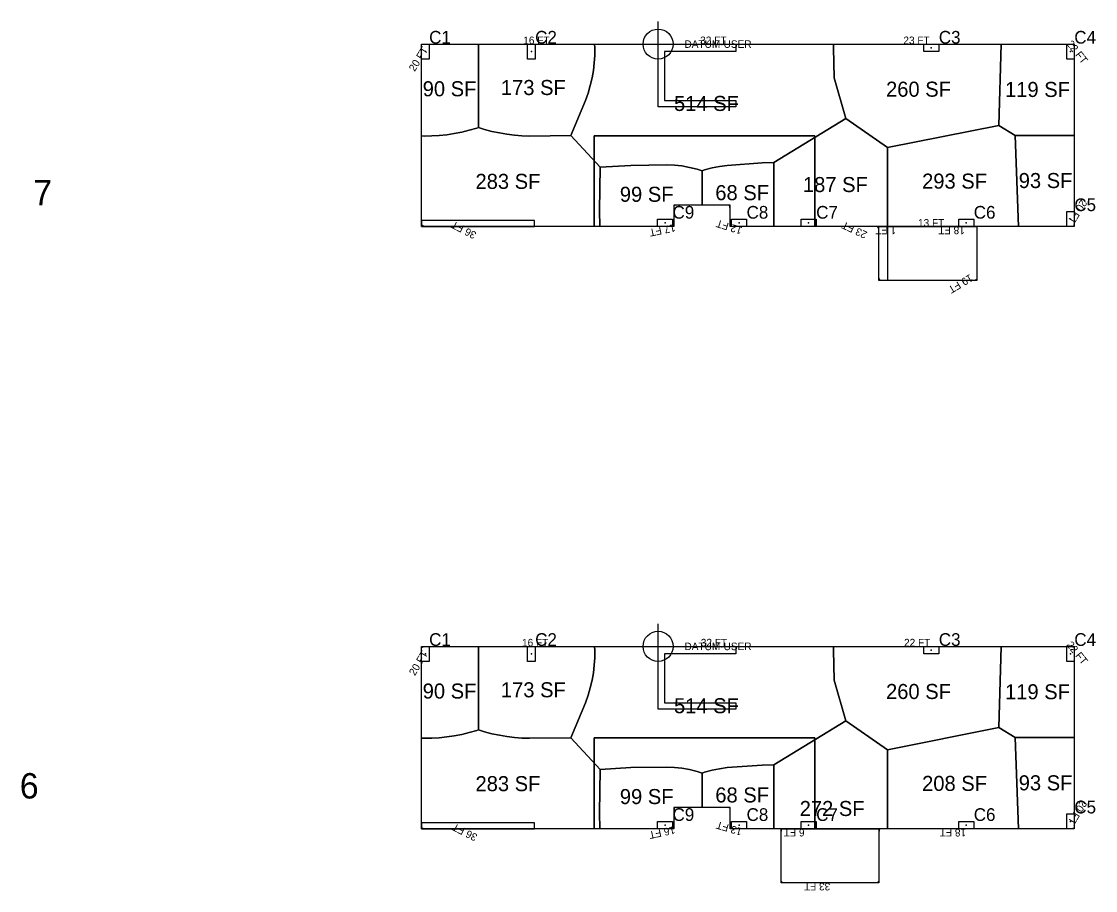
# Model space of a CAD drawing. Header units: metres. Extents: x 6 to 1763, y -17 to 8969.
# Drawn here: x 27 to 1739, y 4704 to 6089 of the extents above; entities that cross this region are included whole.
import ezdxf
from ezdxf.enums import TextEntityAlignment as Align

# ---------------------------------------------------------------- set-up
doc = ezdxf.new("R2010")
doc.units = ezdxf.units.M
for name, color, linetype in [('ADDITIONAL-LOAD', 3, 'Continuous'), ('BOUNDARY', 5, 'Continuous'), ('COL', 6, 'Continuous'), ('COL-LABEL', 2, 'Continuous'), ('FLOOR_1_AREA_LABELS', 3, 'Continuous'), ('FLOOR_1_BOUNDARY', 5, 'Continuous'), ('FLOOR_1_COLUMNS', 7, 'Continuous'), ('FLOOR_1_DATUM', 4, 'Continuous'), ('FLOOR_1_FASCADE_COLUMNS', 30, 'Continuous'), ('FLOOR_1_FASCADE_WALLS', 4, 'Continuous'), ('FLOOR_1_LARGE_TRIBUTARY', 6, 'Continuous'), ('FLOOR_1_TRIBUTARY_COL_0', 2, 'Continuous'), ('FLOOR_1_TRIBUTARY_COL_1', 2, 'Continuous'), ('FLOOR_1_TRIBUTARY_COL_2', 2, 'Continuous'), ('FLOOR_1_TRIBUTARY_COL_3', 2, 'Continuous'), ('FLOOR_1_TRIBUTARY_COL_4', 2, 'Continuous'), ('FLOOR_1_TRIBUTARY_COL_5', 2, 'Continuous'), ('FLOOR_1_TRIBUTARY_COL_6', 2, 'Continuous'), ('FLOOR_1_TRIBUTARY_COL_7', 2, 'Continuous'), ('FLOOR_1_TRIBUTARY_COL_8', 2, 'Continuous'), ('FLOOR_1_WALL_TRIBUTARY_12', 1, 'Continuous'), ('FLOOR_1_WALL_TRIBUTARY_13', 1, 'Continuous'), ('FLOOR_2_AREA_LABELS', 3, 'Continuous'), ('FLOOR_2_BOUNDARY', 5, 'Continuous'), ('FLOOR_2_COLUMNS', 7, 'Continuous'), ('FLOOR_2_DATUM', 4, 'Continuous'), ('FLOOR_2_FASCADE_COLUMNS', 30, 'Continuous'), ('FLOOR_2_FASCADE_WALLS', 4, 'Continuous'), ('FLOOR_2_LARGE_TRIBUTARY', 6, 'Continuous'), ('FLOOR_2_TRIBUTARY_COL_0', 2, 'Continuous'), ('FLOOR_2_TRIBUTARY_COL_1', 2, 'Continuous'), ('FLOOR_2_TRIBUTARY_COL_2', 2, 'Continuous'), ('FLOOR_2_TRIBUTARY_COL_3', 2, 'Continuous'), ('FLOOR_2_TRIBUTARY_COL_4', 2, 'Continuous'), ('FLOOR_2_TRIBUTARY_COL_5', 2, 'Continuous'), ('FLOOR_2_TRIBUTARY_COL_6', 2, 'Continuous'), ('FLOOR_2_TRIBUTARY_COL_7', 2, 'Continuous'), ('FLOOR_2_TRIBUTARY_COL_8', 2, 'Continuous'), ('FLOOR_2_WALL_TRIBUTARY_10', 1, 'Continuous'), ('FLOOR_2_WALL_TRIBUTARY_11', 1, 'Continuous'), ('STORY', 1, 'Continuous'), ('WALL', 4, 'Continuous')]:
    doc.layers.add(name, color=color, linetype=linetype)

msp = doc.modelspace()

# ---------------------------------------------------------------- linework, layer by layer
at = {"layer": 'ADDITIONAL-LOAD'}
for points in [[(939.8, 5906.8), (1291.8, 5906.8), (1291.8, 5761.8), (1156.8, 5761.8), (1156.8, 5795.8), (1066.9, 5795.8), (1066.9, 5761.8), (939.8, 5761.8)], [(1393.8, 5761.8), (1549.8, 5761.8), (1549.8, 5675.8), (1393.8, 5675.8)], [(939.8, 4946.8), (1291.8, 4946.8), (1291.8, 4801.8), (1156.8, 4801.8), (1156.8, 4835.8), (1066.9, 4835.8), (1066.9, 4801.8), (939.8, 4801.8)], [(1237.8, 4801.8), (1393.8, 4801.8), (1393.8, 4715.8), (1237.8, 4715.8)]]:
    msp.add_lwpolyline(points, close=True, dxfattribs=at)
at = {"layer": 'BOUNDARY'}
for points in [[(664.8, 6052.8), (1531.5, 6052.8), (1705.3, 6052.8), (1705.3, 5913.6), (1705.3, 5761.8), (1291.8, 5761.8), (1291.8, 5906.8), (939.8, 5906.8), (939.8, 5761.8), (664.8, 5761.8)], [(664.8, 5092.8), (1531.5, 5092.8), (1705.3, 5092.8), (1705.3, 4953.6), (1705.3, 4801.8), (1291.8, 4801.8), (1291.8, 4946.8), (939.8, 4946.8), (939.8, 4801.8), (664.8, 4801.8)]]:
    msp.add_lwpolyline(points, close=True, dxfattribs=at)
at = {"layer": 'COL'}
for points in [[(664.8, 6052.8), (676.8, 6052.8), (676.8, 6028.8), (664.8, 6028.8)], [(833.8, 6052.8), (845.8, 6052.8), (845.8, 6028.8), (833.8, 6028.8)], [(1465.3, 6052.8), (1489.3, 6052.8), (1489.3, 6040.8), (1465.3, 6040.8)], [(1693.3, 6052.8), (1705.3, 6052.8), (1705.3, 6028.8), (1693.3, 6028.8)], [(1040.8, 5773.8), (1064.8, 5773.8), (1064.8, 5761.8), (1040.8, 5761.8)], [(1158.8, 5773.8), (1182.8, 5773.8), (1182.8, 5761.8), (1158.8, 5761.8)], [(1269.8, 5773.8), (1293.8, 5773.8), (1293.8, 5761.8), (1269.8, 5761.8)], [(1521, 5773.8), (1545, 5773.8), (1545, 5761.8), (1521, 5761.8)], [(1693.3, 5785.8), (1705.3, 5785.8), (1705.3, 5761.8), (1693.3, 5761.8)], [(664.8, 5092.8), (676.8, 5092.8), (676.8, 5068.8), (664.8, 5068.8)], [(833.8, 5092.8), (845.8, 5092.8), (845.8, 5068.8), (833.8, 5068.8)], [(1465.3, 5092.8), (1489.3, 5092.8), (1489.3, 5080.8), (1465.3, 5080.8)], [(1693.3, 5092.8), (1705.3, 5092.8), (1705.3, 5068.8), (1693.3, 5068.8)], [(1040.8, 4813.8), (1064.8, 4813.8), (1064.8, 4801.8), (1040.8, 4801.8)], [(1158.8, 4813.8), (1182.8, 4813.8), (1182.8, 4801.8), (1158.8, 4801.8)], [(1269.8, 4813.8), (1293.8, 4813.8), (1293.8, 4801.8), (1269.8, 4801.8)], [(1521, 4813.8), (1545, 4813.8), (1545, 4801.8), (1521, 4801.8)], [(1693.3, 4825.8), (1705.3, 4825.8), (1705.3, 4801.8), (1693.3, 4801.8)]]:
    msp.add_lwpolyline(points, close=True, dxfattribs=at)
at = {"layer": 'FLOOR_1_BOUNDARY'}
for points in [[(1549.8, 5761.8), (1549.8, 5675.8), (1393.8, 5675.8), (1393.8, 5761.8), (1291.8, 5761.8), (1291.8, 5761.8), (1291.8, 5761.8), (1156.8, 5761.8), (1156.8, 5795.8), (1066.9, 5795.8), (1066.9, 5761.8), (939.8, 5761.8), (939.8, 5761.8), (664.8, 5761.8), (664.8, 6052.8), (1531.5, 6052.8), (1705.3, 6052.8), (1705.3, 5913.6), (1705.3, 5761.8), (1401.6, 5761.8), (1549.8, 5761.8)], [(939.8, 5906.8), (939.8, 5906.8), (1291.8, 5906.8), (939.8, 5906.8)]]:
    msp.add_lwpolyline(points, close=True, dxfattribs=at)
at = {"layer": 'FLOOR_1_COLUMNS'}
for p in [(1477.3, 6046.8), (670.8, 6040.8), (839.8, 6040.8), (1699.3, 6040.8), (1699.3, 5773.8), (1052.8, 5767.8), (1170.8, 5767.8), (1281.8, 5767.8), (1533, 5767.8)]:
    msp.add_point(p, dxfattribs=at)
at = {"layer": 'FLOOR_1_DATUM'}
for p, q in [((1041.8, 6016.8), (1041.8, 6088.8)), ((1005.8, 6052.8), (1077.8, 6052.8))]:
    msp.add_line(p, q, dxfattribs=at)
msp.add_circle((1041.8, 6052.8), 24, dxfattribs=at)
at = {"layer": 'FLOOR_1_FASCADE_COLUMNS'}
for points in [[(664.8, 5908.8), (664.8, 5914.8), (664.8, 5920.8), (664.8, 5926.8), (664.8, 5932.8), (664.8, 5938.8), (664.8, 5944.8), (664.8, 5950.8), (664.8, 5956.8), (664.8, 5962.8), (664.8, 5968.8), (664.8, 5974.8), (664.8, 5980.8), (664.8, 5986.8), (664.8, 5992.8), (664.8, 5998.8), (664.8, 6004.8), (664.8, 6010.8), (664.8, 6016.8), (664.8, 6022.8), (664.8, 6028.8), (664.8, 6034.8), (664.8, 6040.8), (664.8, 6046.8), (664.8, 6052.8), (670.8, 6052.8), (676.8, 6052.8), (682.8, 6052.8), (688.8, 6052.8), (694.8, 6052.8), (700.8, 6052.8), (706.8, 6052.8), (712.8, 6052.8), (718.8, 6052.8), (724.8, 6052.8), (730.8, 6052.8), (736.8, 6052.8), (742.8, 6052.8), (748.8, 6052.8), (754.8, 6052.8)], [(754.8, 6052.8), (760.8, 6052.8), (766.8, 6052.8), (772.8, 6052.8), (778.8, 6052.8), (784.8, 6052.8), (790.8, 6052.8), (796.8, 6052.8), (802.8, 6052.8), (808.8, 6052.8), (814.8, 6052.8), (820.8, 6052.8), (826.8, 6052.8), (832.8, 6052.8), (838.8, 6052.8), (844.8, 6052.8), (850.8, 6052.8), (856.8, 6052.8), (862.8, 6052.8), (868.8, 6052.8), (874.8, 6052.8), (880.8, 6052.8), (886.8, 6052.8), (892.8, 6052.8), (898.8, 6052.8), (904.8, 6052.8), (910.8, 6052.8), (916.8, 6052.8), (922.8, 6052.8), (928.8, 6052.8), (934.8, 6052.8), (940.8, 6052.8)], [(1318.8, 6052.8), (1324.8, 6052.8), (1330.8, 6052.8), (1336.8, 6052.8), (1342.8, 6052.8), (1348.8, 6052.8), (1354.8, 6052.8), (1360.8, 6052.8), (1366.8, 6052.8), (1372.8, 6052.8), (1378.8, 6052.8), (1384.8, 6052.8), (1390.8, 6052.8), (1396.8, 6052.8), (1402.8, 6052.8), (1408.8, 6052.8), (1414.8, 6052.8), (1420.8, 6052.8), (1426.8, 6052.8), (1432.8, 6052.8), (1438.8, 6052.8), (1444.8, 6052.8), (1450.8, 6052.8), (1456.8, 6052.8), (1462.8, 6052.8), (1468.8, 6052.8), (1474.8, 6052.8), (1480.8, 6052.8), (1486.8, 6052.8), (1492.8, 6052.8), (1498.8, 6052.8), (1504.8, 6052.8), (1510.8, 6052.8), (1516.8, 6052.8), (1522.8, 6052.8), (1528.8, 6052.8), (1534.8, 6052.8), (1540.8, 6052.8), (1546.8, 6052.8), (1552.8, 6052.8), (1558.8, 6052.8), (1564.8, 6052.8), (1570.8, 6052.8), (1576.8, 6052.8), (1582.8, 6052.8), (1588.8, 6052.8)], [(1588.8, 6052.8), (1594.8, 6052.8), (1600.8, 6052.8), (1606.8, 6052.8), (1612.8, 6052.8), (1618.8, 6052.8), (1624.8, 6052.8), (1630.8, 6052.8), (1636.8, 6052.8), (1642.8, 6052.8), (1648.8, 6052.8), (1654.8, 6052.8), (1660.8, 6052.8), (1666.8, 6052.8), (1672.8, 6052.8), (1678.8, 6052.8), (1684.8, 6052.8), (1690.8, 6052.8), (1696.8, 6052.8), (1702.8, 6052.8), (1705.3, 6049.3), (1705.3, 6043.3), (1705.3, 6037.3), (1705.3, 6031.3), (1705.3, 6025.3), (1705.3, 6019.3), (1705.3, 6013.3), (1705.3, 6007.3), (1705.3, 6001.3), (1705.3, 5995.3), (1705.3, 5989.3), (1705.3, 5983.3), (1705.3, 5977.3), (1705.3, 5971.3), (1705.3, 5965.3), (1705.3, 5959.3), (1705.3, 5953.3), (1705.3, 5947.3), (1705.3, 5941.3), (1705.3, 5935.3), (1705.3, 5929.3), (1705.3, 5923.3), (1705.3, 5917.3), (1705.3, 5911.3), (1705.3, 5905.3)], [(1705.3, 5905.3), (1705.3, 5899.3), (1705.3, 5893.3), (1705.3, 5887.3), (1705.3, 5881.3), (1705.3, 5875.3), (1705.3, 5869.3), (1705.3, 5863.3), (1705.3, 5857.3), (1705.3, 5851.3), (1705.3, 5845.3), (1705.3, 5839.3), (1705.3, 5833.3), (1705.3, 5827.3), (1705.3, 5821.3), (1705.3, 5815.3), (1705.3, 5809.3), (1705.3, 5803.3), (1705.3, 5797.3), (1705.3, 5791.3), (1705.3, 5785.3), (1705.3, 5779.3), (1705.3, 5773.3), (1705.3, 5767.3), (1704.8, 5761.8), (1698.8, 5761.8), (1692.8, 5761.8), (1686.8, 5761.8), (1680.8, 5761.8), (1674.8, 5761.8), (1668.8, 5761.8), (1662.8, 5761.8), (1656.8, 5761.8), (1650.8, 5761.8), (1644.8, 5761.8), (1638.8, 5761.8), (1632.8, 5761.8), (1626.8, 5761.8), (1620.8, 5761.8), (1614.8, 5761.8)], [(1113.8, 5795.8), (1107.8, 5795.8), (1101.8, 5795.8), (1095.8, 5795.8), (1089.8, 5795.8), (1083.8, 5795.8), (1077.8, 5795.8), (1071.8, 5795.8), (1066.9, 5794.8), (1066.9, 5788.8), (1066.9, 5782.8), (1066.9, 5776.8), (1066.9, 5770.8), (1066.9, 5764.8), (1063.8, 5761.8), (1057.8, 5761.8), (1051.8, 5761.8), (1045.8, 5761.8), (1039.8, 5761.8), (1033.8, 5761.8), (1027.8, 5761.8), (1021.8, 5761.8), (1015.8, 5761.8), (1009.8, 5761.8), (1003.8, 5761.8), (997.8, 5761.8), (991.8, 5761.8), (985.8, 5761.8), (979.8, 5761.8), (973.8, 5761.8), (967.8, 5761.8), (961.8, 5761.8), (955.8, 5761.8), (949.8, 5761.8)], [(1223.8, 5761.8), (1217.8, 5761.8), (1211.8, 5761.8), (1205.8, 5761.8), (1199.8, 5761.8), (1193.8, 5761.8), (1187.8, 5761.8), (1181.8, 5761.8), (1175.8, 5761.8), (1169.8, 5761.8), (1163.8, 5761.8), (1157.8, 5761.8), (1156.8, 5766.8), (1156.8, 5772.8), (1156.8, 5778.8), (1156.8, 5784.8), (1156.8, 5790.8), (1155.8, 5795.8), (1149.8, 5795.8), (1143.8, 5795.8), (1137.8, 5795.8), (1131.8, 5795.8), (1125.8, 5795.8), (1119.8, 5795.8), (1113.8, 5795.8)], [(1407.8, 5675.8), (1401.8, 5675.8), (1395.8, 5675.8), (1393.8, 5679.8), (1393.8, 5685.8), (1393.8, 5691.8), (1393.8, 5697.8), (1393.8, 5703.8), (1393.8, 5709.8), (1393.8, 5715.8), (1393.8, 5721.8), (1393.8, 5727.8), (1393.8, 5733.8), (1393.8, 5739.8), (1393.8, 5745.8), (1393.8, 5751.8), (1393.8, 5757.8), (1391.8, 5761.8), (1385.8, 5761.8), (1379.8, 5761.8), (1373.8, 5761.8), (1367.8, 5761.8), (1361.8, 5761.8), (1355.8, 5761.8), (1349.8, 5761.8), (1343.8, 5761.8), (1337.8, 5761.8), (1331.8, 5761.8), (1325.8, 5761.8), (1319.8, 5761.8), (1313.8, 5761.8), (1307.8, 5761.8), (1301.8, 5761.8), (1295.8, 5761.8), (1289.8, 5761.8), (1283.8, 5761.8), (1277.8, 5761.8), (1271.8, 5761.8), (1265.8, 5761.8), (1259.8, 5761.8), (1253.8, 5761.8), (1247.8, 5761.8), (1241.8, 5761.8), (1235.8, 5761.8), (1229.8, 5761.8), (1223.8, 5761.8)], [(1404.8, 5761.8), (1404.5, 5761.8)], [(1404.5, 5761.8), (1410.5, 5761.8), (1416.5, 5761.8), (1422.5, 5761.8), (1428.5, 5761.8), (1434.5, 5761.8), (1440.5, 5761.8), (1446.5, 5761.8), (1452.5, 5761.8), (1458.5, 5761.8), (1464.5, 5761.8), (1470.5, 5761.8), (1476.5, 5761.8), (1482.5, 5761.8), (1488.5, 5761.8), (1494.5, 5761.8), (1500.5, 5761.8), (1506.5, 5761.8), (1512.5, 5761.8), (1518.5, 5761.8), (1524.5, 5761.8), (1530.5, 5761.8), (1536.5, 5761.8), (1542.5, 5761.8), (1548.5, 5761.8), (1549.8, 5761.8)], [(1614.8, 5761.8), (1608.8, 5761.8), (1602.8, 5761.8), (1596.8, 5761.8), (1590.8, 5761.8), (1584.8, 5761.8), (1578.8, 5761.8), (1572.8, 5761.8), (1566.8, 5761.8), (1560.8, 5761.8), (1554.8, 5761.8), (1548.8, 5761.8), (1542.8, 5761.8), (1536.8, 5761.8), (1530.8, 5761.8), (1524.8, 5761.8), (1518.8, 5761.8), (1512.8, 5761.8), (1506.8, 5761.8), (1500.8, 5761.8), (1494.8, 5761.8), (1488.8, 5761.8), (1482.8, 5761.8), (1476.8, 5761.8), (1470.8, 5761.8), (1464.8, 5761.8), (1458.8, 5761.8), (1452.8, 5761.8), (1446.8, 5761.8), (1440.8, 5761.8), (1434.8, 5761.8), (1428.8, 5761.8), (1422.8, 5761.8), (1416.8, 5761.8), (1410.8, 5761.8), (1404.8, 5761.8)], [(1549.8, 5761.8), (1549.8, 5755.8), (1549.8, 5749.8), (1549.8, 5743.8), (1549.8, 5737.8), (1549.8, 5731.8), (1549.8, 5725.8), (1549.8, 5719.8), (1549.8, 5713.8), (1549.8, 5707.8), (1549.8, 5701.8), (1549.8, 5695.8), (1549.8, 5689.8), (1549.8, 5683.8), (1549.8, 5677.8), (1545.8, 5675.8), (1539.8, 5675.8), (1533.8, 5675.8), (1527.8, 5675.8), (1521.8, 5675.8), (1515.8, 5675.8), (1509.8, 5675.8), (1503.8, 5675.8), (1497.8, 5675.8), (1491.8, 5675.8), (1485.8, 5675.8), (1479.8, 5675.8), (1473.8, 5675.8), (1467.8, 5675.8), (1461.8, 5675.8), (1455.8, 5675.8), (1449.8, 5675.8), (1443.8, 5675.8), (1437.8, 5675.8), (1431.8, 5675.8), (1425.8, 5675.8), (1419.8, 5675.8), (1413.8, 5675.8), (1407.8, 5675.8)]]:
    msp.add_lwpolyline(points, dxfattribs=at)
at = {"layer": 'FLOOR_1_FASCADE_WALLS'}
for points in [[(940.8, 6052.8), (946.8, 6052.8), (952.8, 6052.8), (958.8, 6052.8), (964.8, 6052.8), (970.8, 6052.8), (976.8, 6052.8), (982.8, 6052.8), (988.8, 6052.8), (994.8, 6052.8), (1000.8, 6052.8), (1006.8, 6052.8), (1012.8, 6052.8), (1018.8, 6052.8), (1024.8, 6052.8), (1030.8, 6052.8), (1036.8, 6052.8), (1042.8, 6052.8), (1048.8, 6052.8), (1054.8, 6052.8), (1060.8, 6052.8), (1066.8, 6052.8), (1072.8, 6052.8), (1078.8, 6052.8), (1084.8, 6052.8), (1090.8, 6052.8), (1096.8, 6052.8), (1102.8, 6052.8), (1108.8, 6052.8), (1114.8, 6052.8), (1120.8, 6052.8), (1126.8, 6052.8), (1132.8, 6052.8), (1138.8, 6052.8), (1144.8, 6052.8), (1150.8, 6052.8), (1156.8, 6052.8), (1162.8, 6052.8), (1168.8, 6052.8), (1174.8, 6052.8), (1180.8, 6052.8), (1186.8, 6052.8), (1192.8, 6052.8), (1198.8, 6052.8), (1204.8, 6052.8), (1210.8, 6052.8), (1216.8, 6052.8), (1222.8, 6052.8), (1228.8, 6052.8), (1234.8, 6052.8), (1240.8, 6052.8), (1246.8, 6052.8), (1252.8, 6052.8), (1258.8, 6052.8), (1264.8, 6052.8), (1270.8, 6052.8), (1276.8, 6052.8), (1282.8, 6052.8), (1288.8, 6052.8), (1294.8, 6052.8), (1300.8, 6052.8), (1306.8, 6052.8), (1312.8, 6052.8), (1318.8, 6052.8)], [(949.8, 5761.8), (943.8, 5761.8), (937.8, 5761.8), (931.8, 5761.8), (925.8, 5761.8), (919.8, 5761.8), (913.8, 5761.8), (907.8, 5761.8), (901.8, 5761.8), (895.8, 5761.8), (889.8, 5761.8), (883.8, 5761.8), (877.8, 5761.8), (871.8, 5761.8), (865.8, 5761.8), (859.8, 5761.8), (853.8, 5761.8), (847.8, 5761.8), (841.8, 5761.8), (835.8, 5761.8), (829.8, 5761.8), (823.8, 5761.8), (817.8, 5761.8), (811.8, 5761.8), (805.8, 5761.8), (799.8, 5761.8), (793.8, 5761.8), (787.8, 5761.8), (781.8, 5761.8), (775.8, 5761.8), (769.8, 5761.8), (763.8, 5761.8), (757.8, 5761.8), (751.8, 5761.8), (745.8, 5761.8), (739.8, 5761.8), (733.8, 5761.8), (727.8, 5761.8), (721.8, 5761.8), (715.8, 5761.8), (709.8, 5761.8), (703.8, 5761.8), (697.8, 5761.8), (691.8, 5761.8), (685.8, 5761.8), (679.8, 5761.8), (673.8, 5761.8), (667.8, 5761.8), (664.8, 5764.8), (664.8, 5770.8), (664.8, 5776.8), (664.8, 5782.8), (664.8, 5788.8), (664.8, 5794.8), (664.8, 5800.8), (664.8, 5806.8), (664.8, 5812.8), (664.8, 5818.8), (664.8, 5824.8), (664.8, 5830.8), (664.8, 5836.8), (664.8, 5842.8), (664.8, 5848.8), (664.8, 5854.8), (664.8, 5860.8), (664.8, 5866.8), (664.8, 5872.8), (664.8, 5878.8), (664.8, 5884.8), (664.8, 5890.8), (664.8, 5896.8), (664.8, 5902.8), (664.8, 5908.8)]]:
    msp.add_lwpolyline(points, dxfattribs=at)
at = {"layer": 'FLOOR_1_LARGE_TRIBUTARY'}
for points in [[(755.3, 5919.6), (752.8, 5918.8), (740.8, 5915.4), (728.8, 5912.5), (716.8, 5910.2), (704.8, 5908.4), (692.8, 5907.2), (680.8, 5906.5), (669.8, 5906.3), (664.8, 5906.4), (664.8, 6052.8), (755.3, 6052.8), (755.3, 5919.6)], [(940.8, 6046.8), (940.8, 6034.8), (940.1, 6022.8), (938.6, 6010.8), (936.5, 5998.8), (933.7, 5986.8), (930.1, 5974.8), (925.8, 5962.8), (902.6, 5907), (836.8, 5906.3), (824.8, 5906.7), (812.8, 5907.6), (800.8, 5909.1), (788.8, 5911.1), (776.8, 5913.6), (764.8, 5916.7), (755.3, 5919.6), (755.3, 6052.8), (940.4, 6052.8), (940.8, 6046.8)], [(998.1, 5859.5), (949.4, 5856.6), (902.6, 5907), (925.8, 5962.8), (930.1, 5974.8), (933.7, 5986.8), (936.5, 5998.8), (938.6, 6010.8), (940.1, 6022.8), (940.8, 6034.8), (940.8, 6046.8), (940.4, 6052.8), (1047.8, 6052.8), (1059.8, 6052.8), (1071.8, 6052.8), (1083.8, 6052.8), (1095.8, 6052.8), (1107.8, 6052.8), (1119.8, 6052.8), (1131.8, 6052.8), (1143.8, 6052.8), (1155.8, 6052.8), (1163.8, 6052.8), (1321.6, 6052.8), (1321.5, 6046.8), (1322.4, 5998.8), (1341, 5934.3), (1226.3, 5863.9), (1207.5, 5863.4), (1151.8, 5859.5), (1139.8, 5857.8), (1127.8, 5855.4), (1115.8, 5852.3), (1111.8, 5850.9), (1103.8, 5853.4), (1091.8, 5856.3), (1079.8, 5858.5), (1067.8, 5859.8), (1055.8, 5860.4), (998.1, 5859.5)], [(1585, 5923.3), (1407.4, 5887.8), (1341, 5934.3), (1322.4, 5998.8), (1321.5, 6046.8), (1321.6, 6052.8), (1531.5, 6052.8), (1588.5, 6052.8), (1585, 5923.3)], [(1611.2, 5907.3), (1585, 5923.3), (1588.5, 6052.8), (1705.3, 6052.8), (1705.3, 5913.6), (1705.3, 5907.3), (1611.2, 5907.3)], [(1226.3, 5863.9), (1341, 5934.3), (1407.4, 5887.8), (1407.4, 5761.8), (1401.6, 5761.8), (1407.4, 5761.8), (1407.4, 5675.8), (1393.8, 5675.8), (1393.8, 5761.8), (1291.8, 5761.8), (1291.8, 5761.8), (1291.8, 5761.8), (1226.3, 5761.8), (1226.3, 5863.9)], [(664.8, 5906.4), (669.8, 5906.3), (680.8, 5906.5), (692.8, 5907.2), (704.8, 5908.4), (716.8, 5910.2), (728.8, 5912.5), (740.8, 5915.4), (752.8, 5918.8), (755.3, 5919.6), (764.8, 5916.7), (776.8, 5913.6), (788.8, 5911.1), (800.8, 5909.1), (812.8, 5907.6), (824.8, 5906.7), (836.8, 5906.3), (902.6, 5907), (949.4, 5856.6), (948.1, 5787.7), (948.9, 5761.8), (939.8, 5761.8), (939.8, 5761.8), (838.8, 5761.8), (826.8, 5761.8), (814.8, 5761.8), (802.8, 5761.8), (790.8, 5761.8), (778.8, 5761.8), (766.8, 5761.8), (754.8, 5761.8), (742.8, 5761.8), (730.8, 5761.8), (718.8, 5761.8), (706.8, 5761.8), (694.8, 5761.8), (682.8, 5761.8), (670.8, 5761.8), (664.8, 5761.8), (664.8, 5766.8), (664.8, 5906.4)], [(1407.4, 5887.8), (1585, 5923.3), (1611.2, 5907.3), (1616.4, 5761.8), (1407.4, 5761.8), (1407.4, 5887.8)], [(1611.2, 5907.3), (1705.3, 5907.3), (1705.3, 5761.8), (1616.4, 5761.8), (1611.2, 5907.3)], [(948.1, 5787.7), (949.4, 5856.6), (998.1, 5859.5), (1055.8, 5860.4), (1067.8, 5859.8), (1079.8, 5858.5), (1091.8, 5856.3), (1103.8, 5853.4), (1111.8, 5850.9), (1111.8, 5795.8), (1066.9, 5795.8), (1066.9, 5761.8), (948.9, 5761.8), (948.1, 5787.7)], [(1111.8, 5850.9), (1115.8, 5852.3), (1127.8, 5855.4), (1139.8, 5857.8), (1151.8, 5859.5), (1207.5, 5863.4), (1226.3, 5863.9), (1226.3, 5761.8), (1156.8, 5761.8), (1156.8, 5795.8), (1111.8, 5795.8), (1111.8, 5850.9)]]:
    msp.add_lwpolyline(points, close=True, dxfattribs=at)
at = {"layer": 'FLOOR_1_TRIBUTARY_COL_0'}
msp.add_lwpolyline([(755.3, 5919.6), (752.8, 5918.8), (740.8, 5915.4), (728.8, 5912.5), (716.8, 5910.2), (704.8, 5908.4), (692.8, 5907.2), (680.8, 5906.5), (669.8, 5906.3), (664.8, 5906.4), (664.8, 6052.8), (755.3, 6052.8), (755.3, 5919.6)], close=True, dxfattribs=at)
at = {"layer": 'FLOOR_1_TRIBUTARY_COL_1'}
msp.add_lwpolyline([(940.8, 6046.8), (940.8, 6034.8), (940.1, 6022.8), (938.6, 6010.8), (936.5, 5998.8), (933.7, 5986.8), (930.1, 5974.8), (925.8, 5962.8), (902.6, 5907), (836.8, 5906.3), (824.8, 5906.7), (812.8, 5907.6), (800.8, 5909.1), (788.8, 5911.1), (776.8, 5913.6), (764.8, 5916.7), (755.3, 5919.6), (755.3, 6052.8), (940.4, 6052.8), (940.8, 6046.8)], close=True, dxfattribs=at)
at = {"layer": 'FLOOR_1_TRIBUTARY_COL_2'}
msp.add_lwpolyline([(948.1, 5787.7), (949.4, 5856.6), (998.1, 5859.5), (1055.8, 5860.4), (1067.8, 5859.8), (1079.8, 5858.5), (1091.8, 5856.3), (1103.8, 5853.4), (1111.8, 5850.9), (1111.8, 5795.8), (1066.9, 5795.8), (1066.9, 5761.8), (948.9, 5761.8), (948.1, 5787.7)], close=True, dxfattribs=at)
at = {"layer": 'FLOOR_1_TRIBUTARY_COL_3'}
msp.add_lwpolyline([(1111.8, 5850.9), (1115.8, 5852.3), (1127.8, 5855.4), (1139.8, 5857.8), (1151.8, 5859.5), (1207.5, 5863.4), (1226.3, 5863.9), (1226.3, 5761.8), (1156.8, 5761.8), (1156.8, 5795.8), (1111.8, 5795.8), (1111.8, 5850.9)], close=True, dxfattribs=at)
at = {"layer": 'FLOOR_1_TRIBUTARY_COL_4'}
msp.add_lwpolyline([(1226.3, 5863.9), (1341, 5934.3), (1407.4, 5887.8), (1407.4, 5761.8), (1401.6, 5761.8), (1407.4, 5761.8), (1407.4, 5675.8), (1393.8, 5675.8), (1393.8, 5761.8), (1291.8, 5761.8), (1291.8, 5761.8), (1291.8, 5761.8), (1226.3, 5761.8), (1226.3, 5863.9)], close=True, dxfattribs=at)
at = {"layer": 'FLOOR_1_TRIBUTARY_COL_5'}
msp.add_lwpolyline([(1407.4, 5887.8), (1585, 5923.3), (1611.2, 5907.3), (1616.4, 5761.8), (1407.4, 5761.8), (1407.4, 5887.8)], close=True, dxfattribs=at)
at = {"layer": 'FLOOR_1_TRIBUTARY_COL_6'}
msp.add_lwpolyline([(1611.2, 5907.3), (1705.3, 5907.3), (1705.3, 5761.8), (1616.4, 5761.8), (1611.2, 5907.3)], close=True, dxfattribs=at)
at = {"layer": 'FLOOR_1_TRIBUTARY_COL_7'}
msp.add_lwpolyline([(1585, 5923.3), (1407.4, 5887.8), (1341, 5934.3), (1322.4, 5998.8), (1321.5, 6046.8), (1321.6, 6052.8), (1531.5, 6052.8), (1588.5, 6052.8), (1585, 5923.3)], close=True, dxfattribs=at)
at = {"layer": 'FLOOR_1_TRIBUTARY_COL_8'}
msp.add_lwpolyline([(1611.2, 5907.3), (1585, 5923.3), (1588.5, 6052.8), (1705.3, 6052.8), (1705.3, 5913.6), (1705.3, 5907.3), (1611.2, 5907.3)], close=True, dxfattribs=at)
at = {"layer": 'FLOOR_1_WALL_TRIBUTARY_12'}
msp.add_lwpolyline([(998.1, 5859.5), (949.4, 5856.6), (902.6, 5907), (925.8, 5962.8), (930.1, 5974.8), (933.7, 5986.8), (936.5, 5998.8), (938.6, 6010.8), (940.1, 6022.8), (940.8, 6034.8), (940.8, 6046.8), (940.4, 6052.8), (1047.8, 6052.8), (1059.8, 6052.8), (1071.8, 6052.8), (1083.8, 6052.8), (1095.8, 6052.8), (1107.8, 6052.8), (1119.8, 6052.8), (1131.8, 6052.8), (1143.8, 6052.8), (1155.8, 6052.8), (1163.8, 6052.8), (1321.6, 6052.8), (1321.5, 6046.8), (1322.4, 5998.8), (1341, 5934.3), (1226.3, 5863.9), (1207.5, 5863.4), (1151.8, 5859.5), (1139.8, 5857.8), (1127.8, 5855.4), (1115.8, 5852.3), (1111.8, 5850.9), (1103.8, 5853.4), (1091.8, 5856.3), (1079.8, 5858.5), (1067.8, 5859.8), (1055.8, 5860.4), (998.1, 5859.5)], close=True, dxfattribs=at)
at = {"layer": 'FLOOR_1_WALL_TRIBUTARY_13'}
msp.add_lwpolyline([(664.8, 5906.4), (669.8, 5906.3), (680.8, 5906.5), (692.8, 5907.2), (704.8, 5908.4), (716.8, 5910.2), (728.8, 5912.5), (740.8, 5915.4), (752.8, 5918.8), (755.3, 5919.6), (764.8, 5916.7), (776.8, 5913.6), (788.8, 5911.1), (800.8, 5909.1), (812.8, 5907.6), (824.8, 5906.7), (836.8, 5906.3), (902.6, 5907), (949.4, 5856.6), (948.1, 5787.7), (948.9, 5761.8), (939.8, 5761.8), (939.8, 5761.8), (838.8, 5761.8), (826.8, 5761.8), (814.8, 5761.8), (802.8, 5761.8), (790.8, 5761.8), (778.8, 5761.8), (766.8, 5761.8), (754.8, 5761.8), (742.8, 5761.8), (730.8, 5761.8), (718.8, 5761.8), (706.8, 5761.8), (694.8, 5761.8), (682.8, 5761.8), (670.8, 5761.8), (664.8, 5761.8), (664.8, 5766.8), (664.8, 5906.4)], close=True, dxfattribs=at)
at = {"layer": 'FLOOR_2_BOUNDARY'}
for points in [[(1291.8, 4801.8), (1291.8, 4801.8), (1291.8, 4801.8), (1156.8, 4801.8), (1156.8, 4835.8), (1066.9, 4835.8), (1066.9, 4801.8), (939.8, 4801.8), (939.8, 4801.8), (664.8, 4801.8), (664.8, 5092.8), (1531.5, 5092.8), (1705.3, 5092.8), (1705.3, 4953.6), (1705.3, 4801.8), (1393.8, 4801.8), (1393.8, 4715.8), (1237.8, 4715.8), (1237.8, 4801.8), (1291.8, 4801.8)], [(939.8, 4946.8), (939.8, 4946.8), (1291.8, 4946.8), (939.8, 4946.8)]]:
    msp.add_lwpolyline(points, close=True, dxfattribs=at)
at = {"layer": 'FLOOR_2_COLUMNS'}
for p in [(1477.3, 5086.8), (670.8, 5080.8), (839.8, 5080.8), (1699.3, 5080.8), (1699.3, 4813.8), (1052.8, 4807.8), (1170.8, 4807.8), (1281.8, 4807.8), (1533, 4807.8)]:
    msp.add_point(p, dxfattribs=at)
at = {"layer": 'FLOOR_2_DATUM'}
for p, q in [((1041.8, 5056.8), (1041.8, 5128.8)), ((1005.8, 5092.8), (1077.8, 5092.8))]:
    msp.add_line(p, q, dxfattribs=at)
msp.add_circle((1041.8, 5092.8), 24, dxfattribs=at)
at = {"layer": 'FLOOR_2_FASCADE_COLUMNS'}
for points in [[(664.8, 4946.8), (664.8, 4952.8), (664.8, 4958.8), (664.8, 4964.8), (664.8, 4970.8), (664.8, 4976.8), (664.8, 4982.8), (664.8, 4988.8), (664.8, 4994.8), (664.8, 5000.8), (664.8, 5006.8), (664.8, 5012.8), (664.8, 5018.8), (664.8, 5024.8), (664.8, 5030.8), (664.8, 5036.8), (664.8, 5042.8), (664.8, 5048.8), (664.8, 5054.8), (664.8, 5060.8), (664.8, 5066.8), (664.8, 5072.8), (664.8, 5078.8), (664.8, 5084.8), (664.8, 5090.8), (668.8, 5092.8), (674.8, 5092.8), (680.8, 5092.8), (686.8, 5092.8), (692.8, 5092.8), (698.8, 5092.8), (704.8, 5092.8), (710.8, 5092.8), (716.8, 5092.8), (722.8, 5092.8), (728.8, 5092.8), (734.8, 5092.8), (740.8, 5092.8), (746.8, 5092.8), (752.8, 5092.8)], [(752.8, 5092.8), (758.8, 5092.8), (764.8, 5092.8), (770.8, 5092.8), (776.8, 5092.8), (782.8, 5092.8), (788.8, 5092.8), (794.8, 5092.8), (800.8, 5092.8), (806.8, 5092.8), (812.8, 5092.8), (818.8, 5092.8), (824.8, 5092.8), (830.8, 5092.8), (836.8, 5092.8), (842.8, 5092.8), (848.8, 5092.8), (854.8, 5092.8), (860.8, 5092.8), (866.8, 5092.8), (872.8, 5092.8), (878.8, 5092.8), (884.8, 5092.8), (890.8, 5092.8), (896.8, 5092.8), (902.8, 5092.8), (908.8, 5092.8), (914.8, 5092.8), (920.8, 5092.8), (926.8, 5092.8), (932.8, 5092.8), (938.8, 5092.8)], [(1322.8, 5092.8), (1328.8, 5092.8), (1334.8, 5092.8), (1340.8, 5092.8), (1346.8, 5092.8), (1352.8, 5092.8), (1358.8, 5092.8), (1364.8, 5092.8), (1370.8, 5092.8), (1376.8, 5092.8), (1382.8, 5092.8), (1388.8, 5092.8), (1394.8, 5092.8), (1400.8, 5092.8), (1406.8, 5092.8), (1412.8, 5092.8), (1418.8, 5092.8), (1424.8, 5092.8), (1430.8, 5092.8), (1436.8, 5092.8), (1442.8, 5092.8), (1448.8, 5092.8), (1454.8, 5092.8), (1460.8, 5092.8), (1466.8, 5092.8), (1472.8, 5092.8), (1478.8, 5092.8), (1484.8, 5092.8), (1490.8, 5092.8), (1496.8, 5092.8), (1502.8, 5092.8), (1508.8, 5092.8), (1514.8, 5092.8), (1520.8, 5092.8), (1526.8, 5092.8), (1532.8, 5092.8), (1538.8, 5092.8), (1544.8, 5092.8), (1550.8, 5092.8), (1556.8, 5092.8), (1562.8, 5092.8), (1568.8, 5092.8), (1574.8, 5092.8), (1580.8, 5092.8), (1586.8, 5092.8)], [(1586.8, 5092.8), (1592.8, 5092.8), (1598.8, 5092.8), (1604.8, 5092.8), (1610.8, 5092.8), (1616.8, 5092.8), (1622.8, 5092.8), (1628.8, 5092.8), (1634.8, 5092.8), (1640.8, 5092.8), (1646.8, 5092.8), (1652.8, 5092.8), (1658.8, 5092.8), (1664.8, 5092.8), (1670.8, 5092.8), (1676.8, 5092.8), (1682.8, 5092.8), (1688.8, 5092.8), (1694.8, 5092.8), (1700.8, 5092.8), (1705.3, 5091.3), (1705.3, 5085.3), (1705.3, 5079.3), (1705.3, 5073.3), (1705.3, 5067.3), (1705.3, 5061.3), (1705.3, 5055.3), (1705.3, 5049.3), (1705.3, 5043.3), (1705.3, 5037.3), (1705.3, 5031.3), (1705.3, 5025.3), (1705.3, 5019.3), (1705.3, 5013.3), (1705.3, 5007.3), (1705.3, 5001.3), (1705.3, 4995.3), (1705.3, 4989.3), (1705.3, 4983.3), (1705.3, 4977.3), (1705.3, 4971.3), (1705.3, 4965.3), (1705.3, 4959.3), (1705.3, 4953.3), (1705.3, 4947.3)], [(1705.3, 4947.3), (1705.3, 4941.3), (1705.3, 4935.3), (1705.3, 4929.3), (1705.3, 4923.3), (1705.3, 4917.3), (1705.3, 4911.3), (1705.3, 4905.3), (1705.3, 4899.3), (1705.3, 4893.3), (1705.3, 4887.3), (1705.3, 4881.3), (1705.3, 4875.3), (1705.3, 4869.3), (1705.3, 4863.3), (1705.3, 4857.3), (1705.3, 4851.3), (1705.3, 4845.3), (1705.3, 4839.3), (1705.3, 4833.3), (1705.3, 4827.3), (1705.3, 4821.3), (1705.3, 4815.3), (1705.3, 4809.3), (1705.3, 4803.3), (1700.8, 4801.8), (1694.8, 4801.8), (1688.8, 4801.8), (1682.8, 4801.8), (1676.8, 4801.8), (1670.8, 4801.8), (1664.8, 4801.8), (1658.8, 4801.8), (1652.8, 4801.8), (1646.8, 4801.8), (1640.8, 4801.8), (1634.8, 4801.8), (1628.8, 4801.8), (1622.8, 4801.8), (1616.8, 4801.8)], [(1109.8, 4835.8), (1103.8, 4835.8), (1097.8, 4835.8), (1091.8, 4835.8), (1085.8, 4835.8), (1079.8, 4835.8), (1073.8, 4835.8), (1067.8, 4835.8), (1066.9, 4830.8), (1066.9, 4824.8), (1066.9, 4818.8), (1066.9, 4812.8), (1066.9, 4806.8), (1065.8, 4801.8), (1059.8, 4801.8), (1053.8, 4801.8), (1047.8, 4801.8), (1041.8, 4801.8), (1035.8, 4801.8), (1029.8, 4801.8), (1023.8, 4801.8), (1017.8, 4801.8), (1011.8, 4801.8), (1005.8, 4801.8), (999.8, 4801.8), (993.8, 4801.8), (987.8, 4801.8), (981.8, 4801.8), (975.8, 4801.8), (969.8, 4801.8), (963.8, 4801.8), (957.8, 4801.8), (951.8, 4801.8)], [(1225.8, 4801.8), (1219.8, 4801.8), (1213.8, 4801.8), (1207.8, 4801.8), (1201.8, 4801.8), (1195.8, 4801.8), (1189.8, 4801.8), (1183.8, 4801.8), (1177.8, 4801.8), (1171.8, 4801.8), (1165.8, 4801.8), (1159.8, 4801.8), (1156.8, 4804.8), (1156.8, 4810.8), (1156.8, 4816.8), (1156.8, 4822.8), (1156.8, 4828.8), (1156.8, 4834.8), (1151.8, 4835.8), (1145.8, 4835.8), (1139.8, 4835.8), (1133.8, 4835.8), (1127.8, 4835.8), (1121.8, 4835.8), (1115.8, 4835.8), (1109.8, 4835.8)], [(1291.8, 4801.8), (1285.8, 4801.8), (1279.8, 4801.8), (1273.8, 4801.8), (1267.8, 4801.8), (1261.8, 4801.8), (1255.8, 4801.8), (1249.8, 4801.8), (1243.8, 4801.8), (1237.8, 4801.8), (1231.8, 4801.8), (1225.8, 4801.8)], [(1406.8, 4801.8), (1400.8, 4801.8), (1394.8, 4801.8), (1393.8, 4796.8), (1393.8, 4790.8), (1393.8, 4784.8), (1393.8, 4778.8), (1393.8, 4772.8), (1393.8, 4766.8), (1393.8, 4760.8), (1393.8, 4754.8), (1393.8, 4748.8), (1393.8, 4742.8), (1393.8, 4736.8), (1393.8, 4730.8), (1393.8, 4724.8), (1393.8, 4718.8), (1390.8, 4715.8), (1384.8, 4715.8), (1378.8, 4715.8), (1372.8, 4715.8), (1366.8, 4715.8), (1360.8, 4715.8), (1354.8, 4715.8), (1348.8, 4715.8), (1342.8, 4715.8), (1336.8, 4715.8), (1330.8, 4715.8), (1324.8, 4715.8), (1318.8, 4715.8), (1312.8, 4715.8), (1306.8, 4715.8), (1300.8, 4715.8), (1294.8, 4715.8), (1288.8, 4715.8), (1282.8, 4715.8), (1276.8, 4715.8), (1270.8, 4715.8), (1264.8, 4715.8), (1258.8, 4715.8), (1252.8, 4715.8), (1246.8, 4715.8), (1240.8, 4715.8), (1237.8, 4718.8), (1237.8, 4724.8), (1237.8, 4730.8), (1237.8, 4736.8), (1237.8, 4742.8), (1237.8, 4748.8), (1237.8, 4754.8), (1237.8, 4760.8), (1237.8, 4766.8), (1237.8, 4772.8), (1237.8, 4778.8), (1237.8, 4784.8), (1237.8, 4790.8), (1237.8, 4796.8), (1238.8, 4801.8), (1244.8, 4801.8), (1250.8, 4801.8), (1256.8, 4801.8), (1262.8, 4801.8), (1268.8, 4801.8), (1274.8, 4801.8), (1280.8, 4801.8), (1286.8, 4801.8), (1291.8, 4801.8)], [(1616.8, 4801.8), (1610.8, 4801.8), (1604.8, 4801.8), (1598.8, 4801.8), (1592.8, 4801.8), (1586.8, 4801.8), (1580.8, 4801.8), (1574.8, 4801.8), (1568.8, 4801.8), (1562.8, 4801.8), (1556.8, 4801.8), (1550.8, 4801.8), (1544.8, 4801.8), (1538.8, 4801.8), (1532.8, 4801.8), (1526.8, 4801.8), (1520.8, 4801.8), (1514.8, 4801.8), (1508.8, 4801.8), (1502.8, 4801.8), (1496.8, 4801.8), (1490.8, 4801.8), (1484.8, 4801.8), (1478.8, 4801.8), (1472.8, 4801.8), (1466.8, 4801.8), (1460.8, 4801.8), (1454.8, 4801.8), (1448.8, 4801.8), (1442.8, 4801.8), (1436.8, 4801.8), (1430.8, 4801.8), (1424.8, 4801.8), (1418.8, 4801.8), (1412.8, 4801.8), (1406.8, 4801.8)]]:
    msp.add_lwpolyline(points, dxfattribs=at)
at = {"layer": 'FLOOR_2_FASCADE_WALLS'}
for points in [[(938.8, 5092.8), (944.8, 5092.8), (950.8, 5092.8), (956.8, 5092.8), (962.8, 5092.8), (968.8, 5092.8), (974.8, 5092.8), (980.8, 5092.8), (986.8, 5092.8), (992.8, 5092.8), (998.8, 5092.8), (1004.8, 5092.8), (1010.8, 5092.8), (1016.8, 5092.8), (1022.8, 5092.8), (1028.8, 5092.8), (1034.8, 5092.8), (1040.8, 5092.8), (1046.8, 5092.8), (1052.8, 5092.8), (1058.8, 5092.8), (1064.8, 5092.8), (1070.8, 5092.8), (1076.8, 5092.8), (1082.8, 5092.8), (1088.8, 5092.8), (1094.8, 5092.8), (1100.8, 5092.8), (1106.8, 5092.8), (1112.8, 5092.8), (1118.8, 5092.8), (1124.8, 5092.8), (1130.8, 5092.8), (1136.8, 5092.8), (1142.8, 5092.8), (1148.8, 5092.8), (1154.8, 5092.8), (1160.8, 5092.8), (1166.8, 5092.8), (1172.8, 5092.8), (1178.8, 5092.8), (1184.8, 5092.8), (1190.8, 5092.8), (1196.8, 5092.8), (1202.8, 5092.8), (1208.8, 5092.8), (1214.8, 5092.8), (1220.8, 5092.8), (1226.8, 5092.8), (1232.8, 5092.8), (1238.8, 5092.8), (1244.8, 5092.8), (1250.8, 5092.8), (1256.8, 5092.8), (1262.8, 5092.8), (1268.8, 5092.8), (1274.8, 5092.8), (1280.8, 5092.8), (1286.8, 5092.8), (1292.8, 5092.8), (1298.8, 5092.8), (1304.8, 5092.8), (1310.8, 5092.8), (1316.8, 5092.8), (1322.8, 5092.8)], [(951.8, 4801.8), (945.8, 4801.8), (939.8, 4801.8), (933.8, 4801.8), (927.8, 4801.8), (921.8, 4801.8), (915.8, 4801.8), (909.8, 4801.8), (903.8, 4801.8), (897.8, 4801.8), (891.8, 4801.8), (885.8, 4801.8), (879.8, 4801.8), (873.8, 4801.8), (867.8, 4801.8), (861.8, 4801.8), (855.8, 4801.8), (849.8, 4801.8), (843.8, 4801.8), (837.8, 4801.8), (831.8, 4801.8), (825.8, 4801.8), (819.8, 4801.8), (813.8, 4801.8), (807.8, 4801.8), (801.8, 4801.8), (795.8, 4801.8), (789.8, 4801.8), (783.8, 4801.8), (777.8, 4801.8), (771.8, 4801.8), (765.8, 4801.8), (759.8, 4801.8), (753.8, 4801.8), (747.8, 4801.8), (741.8, 4801.8), (735.8, 4801.8), (729.8, 4801.8), (723.8, 4801.8), (717.8, 4801.8), (711.8, 4801.8), (705.8, 4801.8), (699.8, 4801.8), (693.8, 4801.8), (687.8, 4801.8), (681.8, 4801.8), (675.8, 4801.8), (669.8, 4801.8), (664.8, 4802.8), (664.8, 4808.8), (664.8, 4814.8), (664.8, 4820.8), (664.8, 4826.8), (664.8, 4832.8), (664.8, 4838.8), (664.8, 4844.8), (664.8, 4850.8), (664.8, 4856.8), (664.8, 4862.8), (664.8, 4868.8), (664.8, 4874.8), (664.8, 4880.8), (664.8, 4886.8), (664.8, 4892.8), (664.8, 4898.8), (664.8, 4904.8), (664.8, 4910.8), (664.8, 4916.8), (664.8, 4922.8), (664.8, 4928.8), (664.8, 4934.8), (664.8, 4940.8), (664.8, 4946.8)]]:
    msp.add_lwpolyline(points, dxfattribs=at)
at = {"layer": 'FLOOR_2_LARGE_TRIBUTARY'}
for points in [[(755.3, 4959.6), (752.8, 4958.8), (740.8, 4955.4), (728.8, 4952.5), (716.8, 4950.2), (704.8, 4948.4), (692.8, 4947.2), (680.8, 4946.5), (669.8, 4946.3), (664.8, 4946.4), (664.8, 5092.8), (755.3, 5092.8), (755.3, 4959.6)], [(940.8, 5086.8), (940.8, 5074.8), (940.1, 5062.8), (938.6, 5050.8), (936.5, 5038.8), (933.7, 5026.8), (930.1, 5014.8), (925.8, 5002.8), (902.6, 4947), (836.8, 4946.3), (824.8, 4946.7), (812.8, 4947.6), (800.8, 4949.1), (788.8, 4951.1), (776.8, 4953.6), (764.8, 4956.7), (755.3, 4959.6), (755.3, 5092.8), (940.4, 5092.8), (940.8, 5086.8)], [(998.1, 4899.5), (949.4, 4896.6), (902.6, 4947), (925.8, 5002.8), (930.1, 5014.8), (933.7, 5026.8), (936.5, 5038.8), (938.6, 5050.8), (940.1, 5062.8), (940.8, 5074.8), (940.8, 5086.8), (940.4, 5092.8), (1047.8, 5092.8), (1059.8, 5092.8), (1071.8, 5092.8), (1083.8, 5092.8), (1095.8, 5092.8), (1107.8, 5092.8), (1119.8, 5092.8), (1131.8, 5092.8), (1143.8, 5092.8), (1155.8, 5092.8), (1163.8, 5092.8), (1321.6, 5092.8), (1321.5, 5086.8), (1322.4, 5038.8), (1341, 4974.3), (1226.3, 4903.9), (1207.5, 4903.4), (1151.8, 4899.5), (1139.8, 4897.8), (1127.8, 4895.4), (1115.8, 4892.3), (1111.8, 4890.9), (1103.8, 4893.4), (1091.8, 4896.3), (1079.8, 4898.5), (1067.8, 4899.8), (1055.8, 4900.4), (998.1, 4899.5)], [(1585, 4963.3), (1407.4, 4927.8), (1341, 4974.3), (1322.4, 5038.8), (1321.5, 5086.8), (1321.6, 5092.8), (1531.5, 5092.8), (1588.5, 5092.8), (1585, 4963.3)], [(1611.2, 4947.3), (1585, 4963.3), (1588.5, 5092.8), (1705.3, 5092.8), (1705.3, 4953.6), (1705.3, 4947.3), (1611.2, 4947.3)], [(1226.3, 4903.9), (1341, 4974.3), (1407.4, 4927.8), (1407.4, 4801.8), (1393.8, 4801.8), (1393.8, 4715.8), (1237.8, 4715.8), (1237.8, 4801.8), (1291.8, 4801.8), (1291.8, 4801.8), (1291.8, 4801.8), (1226.3, 4801.8), (1226.3, 4903.9)], [(664.8, 4946.4), (669.8, 4946.3), (680.8, 4946.5), (692.8, 4947.2), (704.8, 4948.4), (716.8, 4950.2), (728.8, 4952.5), (740.8, 4955.4), (752.8, 4958.8), (755.3, 4959.6), (764.8, 4956.7), (776.8, 4953.6), (788.8, 4951.1), (800.8, 4949.1), (812.8, 4947.6), (824.8, 4946.7), (836.8, 4946.3), (902.6, 4947), (949.4, 4896.6), (948.1, 4827.7), (948.9, 4801.8), (939.8, 4801.8), (939.8, 4801.8), (838.8, 4801.8), (826.8, 4801.8), (814.8, 4801.8), (802.8, 4801.8), (790.8, 4801.8), (778.8, 4801.8), (766.8, 4801.8), (754.8, 4801.8), (742.8, 4801.8), (730.8, 4801.8), (718.8, 4801.8), (706.8, 4801.8), (694.8, 4801.8), (682.8, 4801.8), (670.8, 4801.8), (664.8, 4801.8), (664.8, 4806.8), (664.8, 4946.4)], [(1407.4, 4927.8), (1585, 4963.3), (1611.2, 4947.3), (1616.4, 4801.8), (1407.4, 4801.8), (1407.4, 4927.8)], [(1611.2, 4947.3), (1705.3, 4947.3), (1705.3, 4801.8), (1616.4, 4801.8), (1611.2, 4947.3)], [(948.1, 4827.7), (949.4, 4896.6), (998.1, 4899.5), (1055.8, 4900.4), (1067.8, 4899.8), (1079.8, 4898.5), (1091.8, 4896.3), (1103.8, 4893.4), (1111.8, 4890.9), (1111.8, 4835.8), (1066.9, 4835.8), (1066.9, 4801.8), (948.9, 4801.8), (948.1, 4827.7)], [(1111.8, 4890.9), (1115.8, 4892.3), (1127.8, 4895.4), (1139.8, 4897.8), (1151.8, 4899.5), (1207.5, 4903.4), (1226.3, 4903.9), (1226.3, 4801.8), (1156.8, 4801.8), (1156.8, 4835.8), (1111.8, 4835.8), (1111.8, 4890.9)]]:
    msp.add_lwpolyline(points, close=True, dxfattribs=at)
at = {"layer": 'FLOOR_2_TRIBUTARY_COL_0'}
msp.add_lwpolyline([(755.3, 4959.6), (752.8, 4958.8), (740.8, 4955.4), (728.8, 4952.5), (716.8, 4950.2), (704.8, 4948.4), (692.8, 4947.2), (680.8, 4946.5), (669.8, 4946.3), (664.8, 4946.4), (664.8, 5092.8), (755.3, 5092.8), (755.3, 4959.6)], close=True, dxfattribs=at)
at = {"layer": 'FLOOR_2_TRIBUTARY_COL_1'}
msp.add_lwpolyline([(940.8, 5086.8), (940.8, 5074.8), (940.1, 5062.8), (938.6, 5050.8), (936.5, 5038.8), (933.7, 5026.8), (930.1, 5014.8), (925.8, 5002.8), (902.6, 4947), (836.8, 4946.3), (824.8, 4946.7), (812.8, 4947.6), (800.8, 4949.1), (788.8, 4951.1), (776.8, 4953.6), (764.8, 4956.7), (755.3, 4959.6), (755.3, 5092.8), (940.4, 5092.8), (940.8, 5086.8)], close=True, dxfattribs=at)
at = {"layer": 'FLOOR_2_TRIBUTARY_COL_2'}
msp.add_lwpolyline([(948.1, 4827.7), (949.4, 4896.6), (998.1, 4899.5), (1055.8, 4900.4), (1067.8, 4899.8), (1079.8, 4898.5), (1091.8, 4896.3), (1103.8, 4893.4), (1111.8, 4890.9), (1111.8, 4835.8), (1066.9, 4835.8), (1066.9, 4801.8), (948.9, 4801.8), (948.1, 4827.7)], close=True, dxfattribs=at)
at = {"layer": 'FLOOR_2_TRIBUTARY_COL_3'}
msp.add_lwpolyline([(1111.8, 4890.9), (1115.8, 4892.3), (1127.8, 4895.4), (1139.8, 4897.8), (1151.8, 4899.5), (1207.5, 4903.4), (1226.3, 4903.9), (1226.3, 4801.8), (1156.8, 4801.8), (1156.8, 4835.8), (1111.8, 4835.8), (1111.8, 4890.9)], close=True, dxfattribs=at)
at = {"layer": 'FLOOR_2_TRIBUTARY_COL_4'}
msp.add_lwpolyline([(1226.3, 4903.9), (1341, 4974.3), (1407.4, 4927.8), (1407.4, 4801.8), (1393.8, 4801.8), (1393.8, 4715.8), (1237.8, 4715.8), (1237.8, 4801.8), (1291.8, 4801.8), (1291.8, 4801.8), (1291.8, 4801.8), (1226.3, 4801.8), (1226.3, 4903.9)], close=True, dxfattribs=at)
at = {"layer": 'FLOOR_2_TRIBUTARY_COL_5'}
msp.add_lwpolyline([(1407.4, 4927.8), (1585, 4963.3), (1611.2, 4947.3), (1616.4, 4801.8), (1407.4, 4801.8), (1407.4, 4927.8)], close=True, dxfattribs=at)
at = {"layer": 'FLOOR_2_TRIBUTARY_COL_6'}
msp.add_lwpolyline([(1611.2, 4947.3), (1705.3, 4947.3), (1705.3, 4801.8), (1616.4, 4801.8), (1611.2, 4947.3)], close=True, dxfattribs=at)
at = {"layer": 'FLOOR_2_TRIBUTARY_COL_7'}
msp.add_lwpolyline([(1585, 4963.3), (1407.4, 4927.8), (1341, 4974.3), (1322.4, 5038.8), (1321.5, 5086.8), (1321.6, 5092.8), (1531.5, 5092.8), (1588.5, 5092.8), (1585, 4963.3)], close=True, dxfattribs=at)
at = {"layer": 'FLOOR_2_TRIBUTARY_COL_8'}
msp.add_lwpolyline([(1611.2, 4947.3), (1585, 4963.3), (1588.5, 5092.8), (1705.3, 5092.8), (1705.3, 4953.6), (1705.3, 4947.3), (1611.2, 4947.3)], close=True, dxfattribs=at)
at = {"layer": 'FLOOR_2_WALL_TRIBUTARY_10'}
msp.add_lwpolyline([(998.1, 4899.5), (949.4, 4896.6), (902.6, 4947), (925.8, 5002.8), (930.1, 5014.8), (933.7, 5026.8), (936.5, 5038.8), (938.6, 5050.8), (940.1, 5062.8), (940.8, 5074.8), (940.8, 5086.8), (940.4, 5092.8), (1047.8, 5092.8), (1059.8, 5092.8), (1071.8, 5092.8), (1083.8, 5092.8), (1095.8, 5092.8), (1107.8, 5092.8), (1119.8, 5092.8), (1131.8, 5092.8), (1143.8, 5092.8), (1155.8, 5092.8), (1163.8, 5092.8), (1321.6, 5092.8), (1321.5, 5086.8), (1322.4, 5038.8), (1341, 4974.3), (1226.3, 4903.9), (1207.5, 4903.4), (1151.8, 4899.5), (1139.8, 4897.8), (1127.8, 4895.4), (1115.8, 4892.3), (1111.8, 4890.9), (1103.8, 4893.4), (1091.8, 4896.3), (1079.8, 4898.5), (1067.8, 4899.8), (1055.8, 4900.4), (998.1, 4899.5)], close=True, dxfattribs=at)
at = {"layer": 'FLOOR_2_WALL_TRIBUTARY_11'}
msp.add_lwpolyline([(664.8, 4946.4), (669.8, 4946.3), (680.8, 4946.5), (692.8, 4947.2), (704.8, 4948.4), (716.8, 4950.2), (728.8, 4952.5), (740.8, 4955.4), (752.8, 4958.8), (755.3, 4959.6), (764.8, 4956.7), (776.8, 4953.6), (788.8, 4951.1), (800.8, 4949.1), (812.8, 4947.6), (824.8, 4946.7), (836.8, 4946.3), (902.6, 4947), (949.4, 4896.6), (948.1, 4827.7), (948.9, 4801.8), (939.8, 4801.8), (939.8, 4801.8), (838.8, 4801.8), (826.8, 4801.8), (814.8, 4801.8), (802.8, 4801.8), (790.8, 4801.8), (778.8, 4801.8), (766.8, 4801.8), (754.8, 4801.8), (742.8, 4801.8), (730.8, 4801.8), (718.8, 4801.8), (706.8, 4801.8), (694.8, 4801.8), (682.8, 4801.8), (670.8, 4801.8), (664.8, 4801.8), (664.8, 4806.8), (664.8, 4946.4)], close=True, dxfattribs=at)
at = {"layer": 'WALL'}
for points in [[(1165.8, 6040.8), (1165.8, 6040.8), (1051.8, 6040.8), (1051.8, 5962.8), (1165.8, 5962.8), (1165.8, 5952.8), (1041.8, 5952.8), (1041.8, 6052.8), (1165.8, 6052.8)], [(664.8, 5761.8), (844.8, 5761.8), (844.8, 5771.8), (664.8, 5771.8)], [(1165.8, 5080.8), (1165.8, 5080.8), (1051.8, 5080.8), (1051.8, 5002.8), (1165.8, 5002.8), (1165.8, 4992.8), (1041.8, 4992.8), (1041.8, 5092.8), (1165.8, 5092.8)], [(664.8, 4801.8), (844.8, 4801.8), (844.8, 4811.8), (664.8, 4811.8)]]:
    msp.add_lwpolyline(points, close=True, dxfattribs=at)

# ---------------------------------------------------------------- texts
at = {"layer": 'COL-LABEL', "char_height": 20.25, "attachment_point": 1}
for s, insert in [('C1', (676.8, 6073.8)), ('C2', (845.8, 6073.8)), ('C3', (1489.3, 6073.8)), ('C4', (1705.3, 6073.8)), ('C5', (1705.3, 5806.8)), ('C9', (1064.8, 5794.8)), ('C8', (1182.8, 5794.8)), ('C7', (1293.8, 5794.8)), ('C6', (1545, 5794.8)), ('C1', (676.8, 5113.8)), ('C2', (845.8, 5113.8)), ('C3', (1489.3, 5113.8)), ('C4', (1705.3, 5113.8)), ('C5', (1705.3, 4846.8)), ('C9', (1064.8, 4834.8)), ('C8', (1182.8, 4834.8)), ('C7', (1293.8, 4834.8)), ('C6', (1545, 4834.8))]:
    msp.add_mtext(s, dxfattribs=dict(at, insert=insert))
at = {"layer": 'FLOOR_1_AREA_LABELS'}
for s, p in [('90 SF', (709.3, 5981.6)), ('173 SF', (842.9, 5983.6)), ('260 SF', (1456.9, 5980.9)), ('119 SF', (1646.6, 5980.5)), ('514 SF', (1118.9, 5958.2)), ('283 SF', (802.4, 5834)), ('187 SF', (1324.4, 5828.9)), ('293 SF', (1514.4, 5834.4)), ('93 SF', (1659.5, 5835.3)), ('99 SF', (1023.6, 5813.4)), ('68 SF', (1175.8, 5816))]:
    msp.add_text(s, height=24, dxfattribs=at).set_placement(p, align=Align.MIDDLE_CENTER)
at = {"layer": 'FLOOR_1_DATUM'}
msp.add_text('DATUM·USER', height=12, dxfattribs=at).set_placement((1083.8, 6046.8))
at = {"layer": 'FLOOR_1_FASCADE_COLUMNS'}
for s, p in [('16 FT', (847.8, 6058.8)), ('23 FT', (1453.8, 6058.8)), ('13 FT', (1477.1, 5767.8))]:
    msp.add_text(s, height=12, dxfattribs=at).set_placement(p, align=Align.MIDDLE_CENTER)
for s, rotation, p in [('20 FT', 57.9946, (659.7, 6029)), ('22 FT', -51.6972, (1710, 6040.2)), ('20 FT', -122.2381, (1710.4, 5785.4)), ('12 FT', 162.8241, (1155, 5761.1)), ('17 FT', -168.2875, (1048.7, 5756)), ('23 FT', 154.949, (1354.7, 5756.4)), ('1 FT', 180, (1404.6, 5755.8)), ('18 FT', -180, (1509.8, 5755.8)), ('19 FT', -148.7995, (1524.1, 5670.7))]:
    msp.add_text(s, height=12, rotation=rotation, dxfattribs=at).set_placement(p, align=Align.MIDDLE_CENTER)
at = {"layer": 'FLOOR_1_FASCADE_WALLS'}
msp.add_text('32 FT', height=12, dxfattribs=at).set_placement((1129.8, 6058.8), align=Align.MIDDLE_CENTER)
msp.add_text('36 FT', height=12, rotation=152.7158, dxfattribs=at).set_placement((731.9, 5756.5), align=Align.MIDDLE_CENTER)
at = {"layer": 'FLOOR_2_AREA_LABELS'}
for s, p in [('173 SF', (842.9, 5023.6)), ('90 SF', (709.3, 5021.6)), ('260 SF', (1456.9, 5020.9)), ('119 SF', (1646.6, 5020.5)), ('514 SF', (1118.9, 4998.2)), ('283 SF', (802.4, 4874)), ('208 SF', (1514.4, 4874.4)), ('93 SF', (1659.5, 4875.3)), ('99 SF', (1023.6, 4853.4)), ('68 SF', (1175.8, 4856)), ('272 SF', (1319.2, 4834.4))]:
    msp.add_text(s, height=24, dxfattribs=at).set_placement(p, align=Align.MIDDLE_CENTER)
at = {"layer": 'FLOOR_2_DATUM'}
msp.add_text('DATUM·USER', height=12, dxfattribs=at).set_placement((1083.8, 5086.8))
at = {"layer": 'FLOOR_2_FASCADE_COLUMNS'}
for s, p in [('16 FT', (845.8, 5098.8)), ('22 FT', (1454.8, 5098.8))]:
    msp.add_text(s, height=12, dxfattribs=at).set_placement(p, align=Align.MIDDLE_CENTER)
for s, rotation, p in [('20 FT', 58.921, (659.7, 5066.2)), ('22 FT', -50.8395, (1709.9, 5082.5)), ('20 FT', -121.3099, (1710.4, 4827.8)), ('13 FT', 163.664, (1155.1, 4802.5)), ('16 FT', -167.8557, (1048.2, 4796)), ('6 FT', 180, (1258.8, 4795.8)), ('18 FT', -180, (1511.8, 4795.8)), ('33 FT', -180, (1295.3, 4709.8))]:
    msp.add_text(s, height=12, rotation=rotation, dxfattribs=at).set_placement(p, align=Align.MIDDLE_CENTER)
at = {"layer": 'FLOOR_2_FASCADE_WALLS'}
msp.add_text('32 FT', height=12, dxfattribs=at).set_placement((1130.8, 5098.8), align=Align.MIDDLE_CENTER)
msp.add_text('36 FT', height=12, rotation=153.1959, dxfattribs=at).set_placement((733.5, 4796.5), align=Align.MIDDLE_CENTER)
at = {"layer": 'STORY', "char_height": 40.5, "attachment_point": 1}
for s, insert in [('7', (45.7, 5836.4)), ('6', (24.1, 4890.8))]:
    msp.add_mtext(s, dxfattribs=dict(at, insert=insert))

doc.saveas('drawing.dxf')
